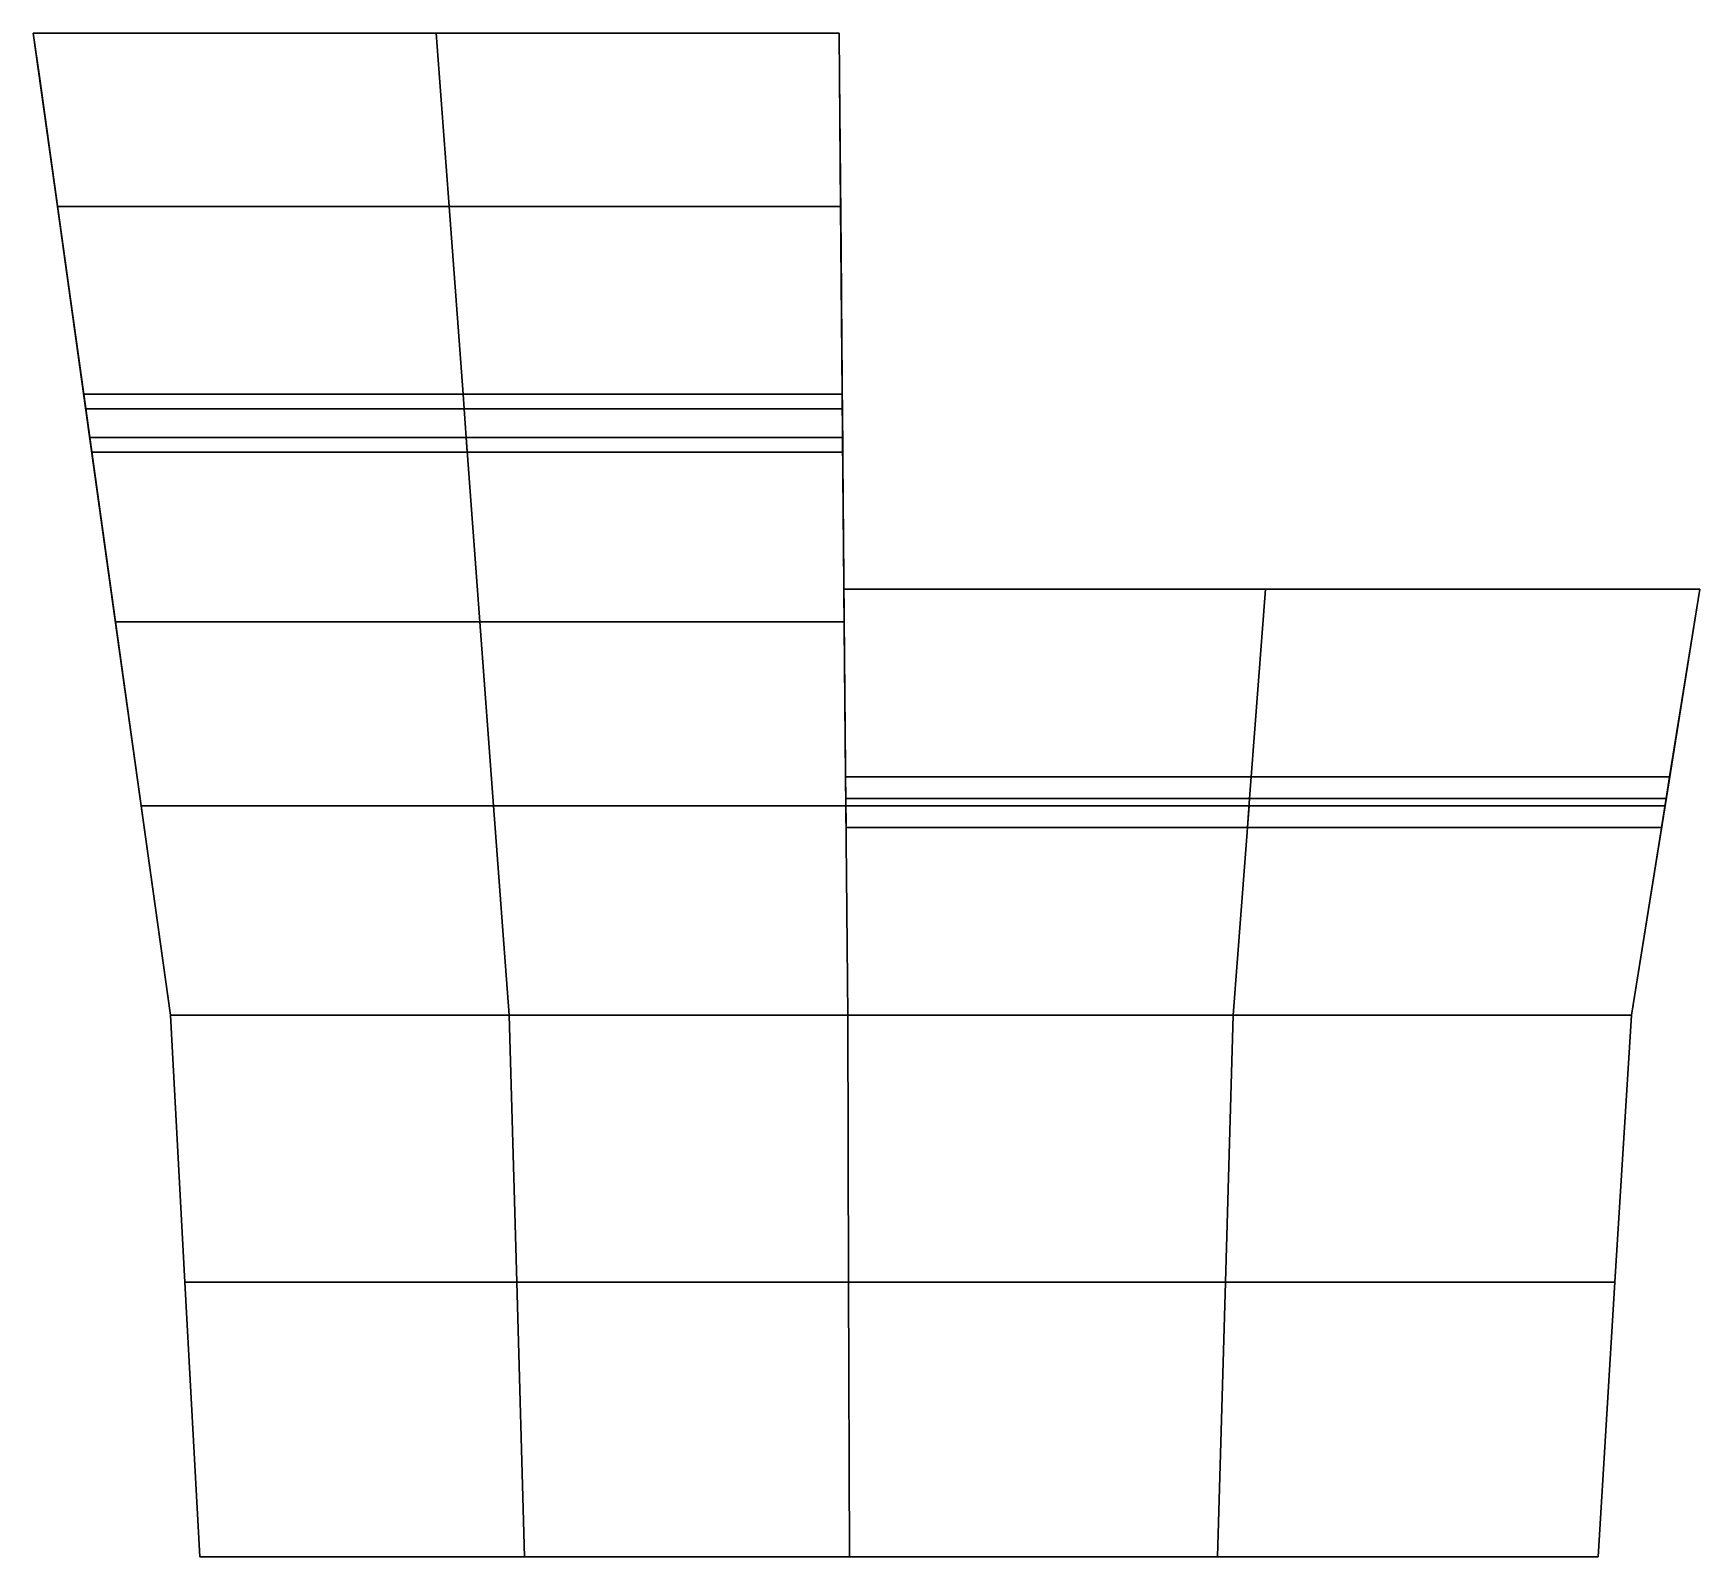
# Model space of a CAD drawing. Extents: x -1641 to 978, y -1063 to 1331.
import ezdxf

# ---------------------------------------------------------------- set-up
doc = ezdxf.new("R2010")
doc.units = 0

msp = doc.modelspace()

# ---------------------------------------------------------------- linework, layer by layer
for points in [[(-1603.072144, 1058.699097, 346.293762), (-1641.099243, 1331.028809, 20), (-1631.592407, 1262.946289, 20), (-1593.565308, 990.616699, 346.293762)], [(-1603.072144, 1058.699097, -306.293762), (-1593.565308, 990.616699, -306.293762), (-1631.592407, 1262.946289, 20), (-1641.099243, 1331.028809, 20)], [(-987.730835, 1058.699097, 346.293762), (-1007.932678, 1331.028809, 20), (-1641.099243, 1331.028809, 20), (-1603.072144, 1058.699097, 346.293762)], [(-1007.932678, 1331.028809, 20), (-987.730835, 1058.699097, -306.293762), (-1603.072144, 1058.699097, -306.293762), (-1641.099243, 1331.028809, 20)], [(-372.389465, 1058.699097, 346.293762), (-374.766144, 1331.028809, 20), (-1007.932678, 1331.028809, 20), (-987.730835, 1058.699097, 346.293762)], [(-374.766144, 1331.028809, 20), (-372.389465, 1058.699097, -306.293762), (-987.730835, 1058.699097, -306.293762), (-1007.932678, 1331.028809, 20)], [(-372.389465, 1058.699097, 346.293762), (-371.795288, 990.616699, 346.293762), (-374.171997, 1262.946289, 20), (-374.766144, 1331.028809, 20)], [(-372.389465, 1058.699097, -306.293762), (-374.766144, 1331.028809, 20), (-374.171997, 1262.946289, 20), (-371.795288, 990.616699, -306.293762)], [(-1593.565308, 990.616699, 346.293762), (-1631.592407, 1262.946289, 20), (-1591.188599, 973.595886, 20), (-1553.161499, 701.266357, 346.293762)], [(-1593.565308, 990.616699, -306.293762), (-1553.161499, 701.266357, -306.293762), (-1591.188599, 973.595886, 20), (-1631.592407, 1262.946289, 20)], [(-374.171997, 1262.946289, 20), (-371.795288, 990.616699, 346.293762), (-369.27005, 701.266357, 346.293762), (-371.64679, 973.595886, 20)], [(-374.171997, 1262.946289, 20), (-371.64679, 973.595886, 20), (-369.27005, 701.266357, -306.293762), (-371.795288, 990.616699, -306.293762)], [(-1561.876221, 763.675354, 659.516846), (-1603.072144, 1058.699097, 346.293762), (-1593.565308, 990.616699, 346.293762), (-1552.369385, 695.592957, 659.516846)], [(-1561.876221, 763.675354, -619.516846), (-1552.369385, 695.592957, -619.516846), (-1593.565308, 990.616699, -306.293762), (-1603.072144, 1058.699097, -306.293762)], [(-965.845459, 763.675354, 659.516846), (-987.730835, 1058.699097, 346.293762), (-1603.072144, 1058.699097, 346.293762), (-1561.876221, 763.675354, 659.516846)], [(-987.730835, 1058.699097, -306.293762), (-965.845459, 763.675354, -619.516846), (-1561.876221, 763.675354, -619.516846), (-1603.072144, 1058.699097, -306.293762)], [(-369.814758, 763.675354, 659.516846), (-372.389465, 1058.699097, 346.293762), (-987.730835, 1058.699097, 346.293762), (-965.845459, 763.675354, 659.516846)], [(-372.389465, 1058.699097, -306.293762), (-369.814758, 763.675354, -619.516846), (-965.845459, 763.675354, -619.516846), (-987.730835, 1058.699097, -306.293762)], [(-369.814758, 763.675354, 659.516846), (-369.220551, 695.592957, 659.516846), (-371.795288, 990.616699, 346.293762), (-372.389465, 1058.699097, 346.293762)], [(-369.814758, 763.675354, -619.516846), (-372.389465, 1058.699097, -306.293762), (-371.795288, 990.616699, -306.293762), (-369.220551, 695.592957, -619.516846)], [(-1552.369385, 695.592957, 659.516846), (-1593.565308, 990.616699, 346.293762), (-1553.161499, 701.266357, 346.293762), (-1511.965576, 406.242462, 659.516846)], [(-1552.369385, 695.592957, -619.516846), (-1511.965576, 406.242462, -619.516846), (-1553.161499, 701.266357, -306.293762), (-1593.565308, 990.616699, -306.293762)], [(-1553.161499, 701.266357, 346.293762), (-1591.188599, 973.595886, 20), (-1512.757568, 411.915863, 20), (-1512.757568, 411.915924, 346.293762)], [(-1553.161499, 701.266357, -306.293762), (-1512.757568, 411.915924, -306.293762), (-1512.757568, 411.915863, 20), (-1591.188599, 973.595886, 20)], [(-371.795288, 990.616699, 346.293762), (-369.220551, 695.592957, 659.516846), (-366.695343, 406.242462, 659.516846), (-369.27005, 701.266357, 346.293762)], [(-371.795288, 990.616699, -306.293762), (-369.27005, 701.266357, -306.293762), (-366.695343, 406.242462, -619.516846), (-369.220551, 695.592957, -619.516846)], [(-371.64679, 973.595886, 20), (-369.27005, 701.266357, 346.293762), (-366.744843, 411.915924, 346.293762), (-366.744843, 411.915863, 20)], [(-371.64679, 973.595886, 20), (-366.744843, 411.915863, 20), (-366.744843, 411.915924, -306.293762), (-369.27005, 701.266357, -306.293762)], [(-1549.200317, 672.898743, 682.210999), (-1558.707153, 740.981201, 682.210999), (-1561.876221, 763.675354, 659.516846), (-1552.369385, 695.592957, 659.516846)], [(-1549.200317, 672.898743, -642.210999), (-1552.369385, 695.592957, -619.516846), (-1561.876221, 763.675354, -619.516846), (-1558.707153, 740.981201, -642.210999)], [(-964.161926, 740.981201, 682.210999), (-965.845459, 763.675354, 659.516846), (-1561.876221, 763.675354, 659.516846), (-1558.707153, 740.981201, 682.210999)], [(-965.845459, 763.675354, -619.516846), (-964.161926, 740.981201, -642.210999), (-1558.707153, 740.981201, -642.210999), (-1561.876221, 763.675354, -619.516846)], [(-369.616699, 740.981201, 682.210999), (-369.814758, 763.675354, 659.516846), (-965.845459, 763.675354, 659.516846), (-964.161926, 740.981201, 682.210999)], [(-369.814758, 763.675354, -619.516846), (-369.616699, 740.981201, -642.210999), (-964.161926, 740.981201, -642.210999), (-965.845459, 763.675354, -619.516846)], [(-369.02243, 672.898743, 682.210999), (-369.220551, 695.592957, 659.516846), (-369.814758, 763.675354, 659.516846), (-369.616699, 740.981201, 682.210999)], [(-369.02243, 672.898743, -642.210999), (-369.616699, 740.981201, -642.210999), (-369.814758, 763.675354, -619.516846), (-369.220551, 695.592957, -619.516846)], [(-959.111389, 672.898743, 682.210999), (-964.161926, 740.981201, 682.210999), (-1558.707153, 740.981201, 682.210999), (-1549.200317, 672.898743, 682.210999)], [(-964.161926, 740.981201, -642.210999), (-959.111389, 672.898743, -642.210999), (-1549.200317, 672.898743, -642.210999), (-1558.707153, 740.981201, -642.210999)], [(-369.02243, 672.898743, 682.210999), (-369.616699, 740.981201, 682.210999), (-964.161926, 740.981201, 682.210999), (-959.111389, 672.898743, 682.210999)], [(-369.616699, 740.981201, -642.210999), (-369.02243, 672.898743, -642.210999), (-959.111389, 672.898743, -642.210999), (-964.161926, 740.981201, -642.210999)], [(-1511.965576, 406.242462, 659.516846), (-1553.161499, 701.266357, 346.293762), (-1512.757568, 411.915924, 346.293762), (-1471.561646, 116.892105, 659.516846)], [(-1511.965576, 406.242462, -619.516846), (-1471.561646, 116.892105, -619.516846), (-1512.757568, 411.915924, -306.293762), (-1553.161499, 701.266357, -306.293762)], [(-939.330444, 406.242462, 659.516846), (-960.794983, 695.592957, 659.516846), (-1552.369385, 695.592957, 659.516846), (-1511.965576, 406.242462, 659.516846)], [(-960.794983, 695.592957, 659.516846), (-959.111389, 672.898743, 682.210999), (-1549.200317, 672.898743, 682.210999), (-1552.369385, 695.592957, 659.516846)], [(-959.111389, 672.898743, -642.210999), (-960.794983, 695.592957, -619.516846), (-1552.369385, 695.592957, -619.516846), (-1549.200317, 672.898743, -642.210999)], [(-960.794983, 695.592957, -619.516846), (-939.330444, 406.242462, -619.516846), (-1511.965576, 406.242462, -619.516846), (-1552.369385, 695.592957, -619.516846)], [(-366.695343, 406.242462, 659.516846), (-369.220551, 695.592957, 659.516846), (-960.794983, 695.592957, 659.516846), (-939.330444, 406.242462, 659.516846)], [(-369.220551, 695.592957, 659.516846), (-369.02243, 672.898743, 682.210999), (-959.111389, 672.898743, 682.210999), (-960.794983, 695.592957, 659.516846)], [(-369.02243, 672.898743, -642.210999), (-369.220551, 695.592957, -619.516846), (-960.794983, 695.592957, -619.516846), (-959.111389, 672.898743, -642.210999)], [(-369.220551, 695.592957, -619.516846), (-366.695343, 406.242462, -619.516846), (-939.330444, 406.242462, -619.516846), (-960.794983, 695.592957, -619.516846)], [(-369.27005, 701.266357, 346.293762), (-366.695343, 406.242462, 659.516846), (-364.170013, 116.892105, 659.516846), (-366.744843, 411.915924, 346.293762)], [(-369.27005, 701.266357, -306.293762), (-366.744843, 411.915924, -306.293762), (-364.170013, 116.892105, -619.516846), (-366.695343, 406.242462, -619.516846)], [(-364.566162, 162.280411, 659.516846), (272.915192, 162.280411, 659.516846), (295.229797, 457.30423, 346.293762), (-367.140869, 457.30423, 346.293762)], [(-367.140869, 457.30423, 346.293762), (295.229797, 457.30423, 346.293762), (295.229797, 457.304169, 20), (-367.140869, 457.304169, 20)], [(-364.566162, 162.280411, -619.516846), (-367.140869, 457.30423, -306.293762), (295.229797, 457.30423, -306.293762), (272.915192, 162.280411, -619.516846)], [(-367.140869, 457.30423, -306.293762), (-367.140869, 457.304169, 20), (295.229797, 457.304169, 20), (295.229797, 457.30423, -306.293762)], [(272.915192, 162.280411, 659.516846), (930.396729, 162.280411, 659.516846), (977.600586, 457.30423, 346.293762), (295.229797, 457.30423, 346.293762)], [(272.915192, 162.280411, -619.516846), (295.229797, 457.30423, -306.293762), (977.600586, 457.30423, -306.293762), (930.396729, 162.280411, -619.516846)], [(295.229797, 457.30423, 346.293762), (977.600586, 457.30423, 346.293762), (977.600586, 457.304169, 20), (295.229797, 457.304169, 20)], [(295.229797, 457.30423, -306.293762), (295.229797, 457.304169, 20), (977.600586, 457.304169, 20), (977.600586, 457.30423, -306.293762)], [(930.396729, 162.280411, 659.516846), (923.134644, 116.892105, 659.516846), (970.338379, 411.915924, 346.293762), (977.600586, 457.30423, 346.293762)], [(930.396729, 162.280411, -619.516846), (977.600586, 457.30423, -306.293762), (970.338379, 411.915924, -306.293762), (923.134644, 116.892105, -619.516846)], [(977.600586, 457.30423, 346.293762), (970.338379, 411.915924, 346.293762), (970.338379, 411.915863, 20), (977.600586, 457.304169, 20)], [(977.600586, 457.30423, -306.293762), (977.600586, 457.304169, 20), (970.338379, 411.915863, 20), (970.338379, 411.915924, -306.293762)], [(-1425.612183, -212.172913, 321.14798), (-1512.757568, 411.915924, 346.293762), (-1512.757568, 411.915863, 20), (-1425.612183, -212.172913, 20)], [(-1425.612183, -212.172913, 632.447021), (-1471.561646, 116.892105, 659.516846), (-1512.757568, 411.915924, 346.293762), (-1425.612183, -212.172913, 321.14798)], [(-1425.612183, -212.172913, -281.14798), (-1425.612183, -212.172913, 20), (-1512.757568, 411.915863, 20), (-1512.757568, 411.915924, -306.293762)], [(-1425.612183, -212.172913, -592.447021), (-1425.612183, -212.172913, -281.14798), (-1512.757568, 411.915924, -306.293762), (-1471.561646, 116.892105, -619.516846)], [(-917.865845, 116.892105, 659.516846), (-939.330444, 406.242462, 659.516846), (-1511.965576, 406.242462, 659.516846), (-1471.561646, 116.892105, 659.516846)], [(-939.330444, 406.242462, -619.516846), (-917.865845, 116.892105, -619.516846), (-1471.561646, 116.892105, -619.516846), (-1511.965576, 406.242462, -619.516846)], [(-364.170013, 116.892105, 659.516846), (-366.695343, 406.242462, 659.516846), (-939.330444, 406.242462, 659.516846), (-917.865845, 116.892105, 659.516846)], [(-366.695343, 406.242462, -619.516846), (-364.170013, 116.892105, -619.516846), (-917.865845, 116.892105, -619.516846), (-939.330444, 406.242462, -619.516846)], [(870.484131, -212.172913, 632.447021), (870.484131, -212.172913, 321.14798), (970.338379, 411.915924, 346.293762), (923.134644, 116.892105, 659.516846)], [(870.484131, -212.172913, 321.14798), (870.484131, -212.172913, 20), (970.338379, 411.915863, 20), (970.338379, 411.915924, 346.293762)], [(870.484131, -212.172913, -592.447021), (923.134644, 116.892105, -619.516846), (970.338379, 411.915924, -306.293762), (870.484131, -212.172913, -281.14798)], [(870.484131, -212.172913, -281.14798), (970.338379, 411.915924, -306.293762), (970.338379, 411.915863, 20), (870.484131, -212.172913, 20)], [(-364.269073, 128.239197, 693.558044), (270.340576, 128.239197, 693.558044), (272.915192, 162.280411, 659.516846), (-364.566162, 162.280411, 659.516846)], [(-363.872986, 82.850922, 693.558044), (-364.269073, 128.239197, 693.558044), (-364.566162, 162.280411, 659.516846), (-364.170013, 116.892105, 659.516846)], [(-364.269073, 128.239197, -653.558044), (-364.566162, 162.280411, -619.516846), (272.915192, 162.280411, -619.516846), (270.340576, 128.239197, -653.558044)], [(-363.872986, 82.850922, -653.558044), (-364.170013, 116.892105, -619.516846), (-364.566162, 162.280411, -619.516846), (-364.269073, 128.239197, -653.558044)], [(270.340576, 128.239197, 693.558044), (924.950317, 128.239197, 693.558044), (930.396729, 162.280411, 659.516846), (272.915192, 162.280411, 659.516846)], [(270.340576, 128.239197, -653.558044), (272.915192, 162.280411, -619.516846), (930.396729, 162.280411, -619.516846), (924.950317, 128.239197, -653.558044)], [(917.687988, 82.850922, 693.558044), (923.134644, 116.892105, 659.516846), (930.396729, 162.280411, 659.516846), (924.950317, 128.239197, 693.558044)], [(917.687988, 82.850922, -653.558044), (924.950317, 128.239197, -653.558044), (930.396729, 162.280411, -619.516846), (923.134644, 116.892105, -619.516846)], [(-893.4552, -212.172913, 632.447021), (-917.865845, 116.892105, 659.516846), (-1471.561646, 116.892105, 659.516846), (-1425.612183, -212.172913, 632.447021)], [(-917.865845, 116.892105, -619.516846), (-893.4552, -212.172913, -592.447021), (-1425.612183, -212.172913, -592.447021), (-1471.561646, 116.892105, -619.516846)], [(-361.298157, -212.172913, 632.447021), (-364.170013, 116.892105, 659.516846), (-917.865845, 116.892105, 659.516846), (-893.4552, -212.172913, 632.447021)], [(-364.170013, 116.892105, -619.516846), (-361.298157, -212.172913, -592.447021), (-893.4552, -212.172913, -592.447021), (-917.865845, 116.892105, -619.516846)], [(-364.269073, 128.239197, 693.558044), (-363.872986, 82.850922, 693.558044), (266.907471, 82.850922, 693.558044), (270.340576, 128.239197, 693.558044)], [(-364.269073, 128.239197, -653.558044), (270.340576, 128.239197, -653.558044), (266.907471, 82.850922, -653.558044), (-363.872986, 82.850922, -653.558044)], [(-361.298157, -212.172913, 632.447021), (244.592957, -212.172913, 632.447021), (269.4823, 116.892105, 659.516846), (-364.170013, 116.892105, 659.516846)], [(-363.872986, 82.850922, 693.558044), (-364.170013, 116.892105, 659.516846), (269.4823, 116.892105, 659.516846), (266.907471, 82.850922, 693.558044)], [(-361.298157, -212.172913, -592.447021), (-364.170013, 116.892105, -619.516846), (269.4823, 116.892105, -619.516846), (244.592957, -212.172913, -592.447021)], [(-363.872986, 82.850922, -653.558044), (266.907471, 82.850922, -653.558044), (269.4823, 116.892105, -619.516846), (-364.170013, 116.892105, -619.516846)], [(244.592957, -212.172913, 632.447021), (870.484131, -212.172913, 632.447021), (923.134644, 116.892105, 659.516846), (269.4823, 116.892105, 659.516846)], [(244.592957, -212.172913, -592.447021), (269.4823, 116.892105, -619.516846), (923.134644, 116.892105, -619.516846), (870.484131, -212.172913, -592.447021)], [(270.340576, 128.239197, 693.558044), (266.907471, 82.850922, 693.558044), (917.687988, 82.850922, 693.558044), (924.950317, 128.239197, 693.558044)], [(270.340576, 128.239197, -653.558044), (924.950317, 128.239197, -653.558044), (917.687988, 82.850922, -653.558044), (266.907471, 82.850922, -653.558044)], [(266.907471, 82.850922, 693.558044), (269.4823, 116.892105, 659.516846), (923.134644, 116.892105, 659.516846), (917.687988, 82.850922, 693.558044)], [(266.907471, 82.850922, -653.558044), (917.687988, 82.850922, -653.558044), (923.134644, 116.892105, -619.516846), (269.4823, 116.892105, -619.516846)], [(-1425.612183, -212.172913, 20), (-1402.943848, -632.014526, 20), (-1402.943848, -632.014526, 314.607025), (-1425.612183, -212.172913, 321.14798)], [(-1425.612183, -212.172913, 321.14798), (-1402.943848, -632.014526, 314.607025), (-1402.943848, -632.014526, 619.09259), (-1425.612183, -212.172913, 632.447021)], [(-1425.612183, -212.172913, 20), (-1425.612183, -212.172913, -281.14798), (-1402.943848, -632.014526, -274.607025), (-1402.943848, -632.014526, 20)], [(-1425.612183, -212.172913, -281.14798), (-1425.612183, -212.172913, -592.447021), (-1402.943848, -632.014526, -579.09259), (-1402.943848, -632.014526, -274.607025)], [(-881.412598, -632.014526, 619.09259), (-893.4552, -212.172913, 632.447021), (-1425.612183, -212.172913, 632.447021), (-1402.943848, -632.014526, 619.09259)], [(-893.4552, -212.172913, -592.447021), (-881.412598, -632.014526, -579.09259), (-1402.943848, -632.014526, -579.09259), (-1425.612183, -212.172913, -592.447021)], [(-359.881409, -632.014526, 619.09259), (-361.298157, -212.172913, 632.447021), (-893.4552, -212.172913, 632.447021), (-881.412598, -632.014526, 619.09259)], [(-361.298157, -212.172913, -592.447021), (-359.881409, -632.014526, -579.09259), (-881.412598, -632.014526, -579.09259), (-893.4552, -212.172913, -592.447021)], [(-361.298157, -212.172913, 632.447021), (-359.881409, -632.014526, 619.09259), (232.314301, -632.014526, 619.09259), (244.592957, -212.172913, 632.447021)], [(-361.298157, -212.172913, -592.447021), (244.592957, -212.172913, -592.447021), (232.314301, -632.014526, -579.09259), (-359.881409, -632.014526, -579.09259)], [(244.592957, -212.172913, 632.447021), (232.314301, -632.014526, 619.09259), (844.51001, -632.014526, 619.09259), (870.484131, -212.172913, 632.447021)], [(244.592957, -212.172913, -592.447021), (870.484131, -212.172913, -592.447021), (844.51001, -632.014526, -579.09259), (232.314301, -632.014526, -579.09259)], [(870.484131, -212.172913, 632.447021), (844.51001, -632.014526, 619.09259), (844.51001, -632.014526, 314.607025), (870.484131, -212.172913, 321.14798)], [(870.484131, -212.172913, 321.14798), (844.51001, -632.014526, 314.607025), (844.51001, -632.014526, 20), (870.484131, -212.172913, 20)], [(870.484131, -212.172913, -592.447021), (870.484131, -212.172913, -281.14798), (844.51001, -632.014526, -274.607025), (844.51001, -632.014526, -579.09259)], [(870.484131, -212.172913, -281.14798), (870.484131, -212.172913, 20), (844.51001, -632.014526, 20), (844.51001, -632.014526, -274.607025)], [(-1402.943848, -632.014526, 20), (-1379.66272, -1063.203247, 20), (-1379.66272, -1063.203247, 307.889313), (-1402.943848, -632.014526, 314.607025)], [(-1402.943848, -632.014526, 314.607025), (-1379.66272, -1063.203247, 307.889313), (-1379.66272, -1063.203247, 605.377197), (-1402.943848, -632.014526, 619.09259)], [(-1402.943848, -632.014526, 20), (-1402.943848, -632.014526, -274.607025), (-1379.66272, -1063.203247, -267.889313), (-1379.66272, -1063.203247, 20)], [(-1402.943848, -632.014526, -274.607025), (-1402.943848, -632.014526, -579.09259), (-1379.66272, -1063.203247, -565.377197), (-1379.66272, -1063.203247, -267.889313)], [(-869.044556, -1063.203247, 605.377197), (-881.412598, -632.014526, 619.09259), (-1402.943848, -632.014526, 619.09259), (-1379.66272, -1063.203247, 605.377197)], [(-881.412598, -632.014526, -579.09259), (-869.044556, -1063.203247, -565.377197), (-1379.66272, -1063.203247, -565.377197), (-1402.943848, -632.014526, -579.09259)], [(-358.426361, -1063.203247, 605.377197), (-359.881409, -632.014526, 619.09259), (-881.412598, -632.014526, 619.09259), (-869.044556, -1063.203247, 605.377197)], [(-359.881409, -632.014526, -579.09259), (-358.426361, -1063.203247, -565.377197), (-869.044556, -1063.203247, -565.377197), (-881.412598, -632.014526, -579.09259)], [(-359.881409, -632.014526, 619.09259), (-358.426361, -1063.203247, 605.377197), (219.703735, -1063.203247, 605.377197), (232.314301, -632.014526, 619.09259)], [(-359.881409, -632.014526, -579.09259), (232.314301, -632.014526, -579.09259), (219.703735, -1063.203247, -565.377197), (-358.426361, -1063.203247, -565.377197)], [(232.314301, -632.014526, 619.09259), (219.703735, -1063.203247, 605.377197), (817.83374, -1063.203247, 605.377197), (844.51001, -632.014526, 619.09259)], [(232.314301, -632.014526, -579.09259), (844.51001, -632.014526, -579.09259), (817.83374, -1063.203247, -565.377197), (219.703735, -1063.203247, -565.377197)], [(844.51001, -632.014526, 619.09259), (817.83374, -1063.203247, 605.377197), (817.83374, -1063.203247, 307.889313), (844.51001, -632.014526, 314.607025)], [(844.51001, -632.014526, 314.607025), (817.83374, -1063.203247, 307.889313), (817.83374, -1063.203247, 20), (844.51001, -632.014526, 20)], [(844.51001, -632.014526, -579.09259), (844.51001, -632.014526, -274.607025), (817.83374, -1063.203247, -267.889313), (817.83374, -1063.203247, -565.377197)], [(844.51001, -632.014526, -274.607025), (844.51001, -632.014526, 20), (817.83374, -1063.203247, 20), (817.83374, -1063.203247, -267.889313)]]:
    msp.add_3dface(points)

doc.saveas('drawing.dxf')
